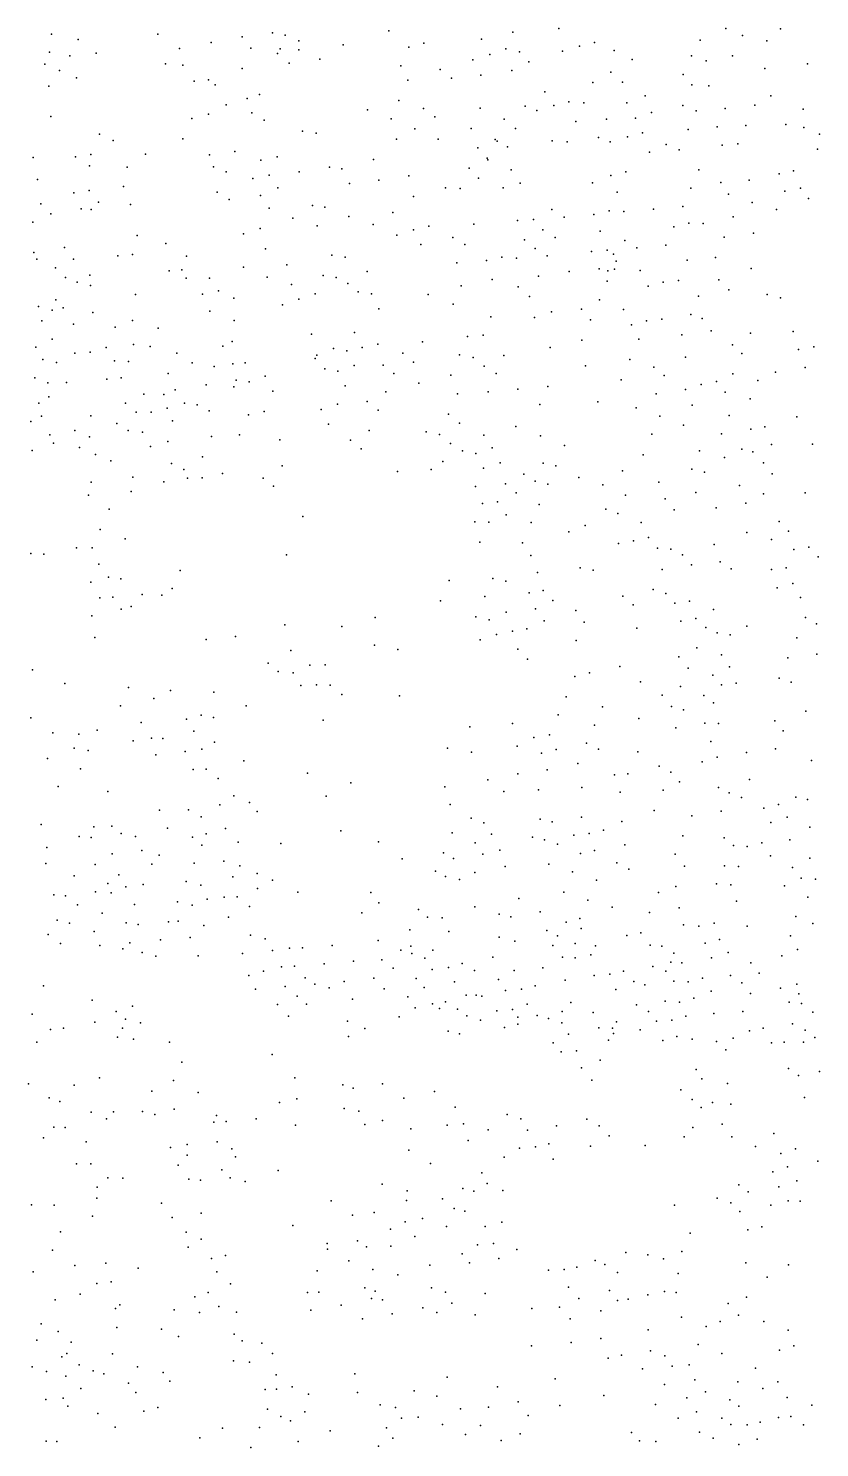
# Model space of a CAD drawing. Header units: inches. Extents: x 1412000 to 4237944, y 4931095 to 14792305.
# Drawn here: x 2823715.2 to 2823797.2, y 9862433.3 to 9862580.4 of the extents above; entities that cross this region are included whole.
import ezdxf

# ---------------------------------------------------------------- set-up
doc = ezdxf.new("R2010")
doc.units = ezdxf.units.IN
doc.header["$MEASUREMENT"] = 0

# ---------------------------------------------------------------- blocks, each defined once
blk = doc.blocks.new('SHORTSTLIDAR')
for p in [(1412201.4, 4931536.63), (1412219.02, 4931536.87), (1412236.3, 4931536.88), (1412241.99, 4931536.83), (1412166.43, 4931536.28), (1412169.19, 4931535.73), (1412177.46, 4931536.29), (1412182.99, 4931535.43), (1412186.19, 4931536.01), (1412189.34, 4931536.41), (1412190.66, 4931536.16), (1412192.06, 4931535.58), (1412196.67, 4931535.16), (1412205.01, 4931535.33), (1412211.01, 4931535.75), (1412214.23, 4931536.47), (1412222.69, 4931535.42), (1412233.66, 4931535.64), (1412238.04, 4931536.13), (1412240.57, 4931535.58), (1412166.24, 4931534.42), (1412168.33, 4931534.05), (1412171.06, 4931534.31), (1412179.69, 4931534.78), (1412187.09, 4931534.84), (1412189.84, 4931534.26), (1412190.14, 4931534.77), (1412192.08, 4931534.67), (1412194.25, 4931533.68), (1412203.48, 4931534.92), (1412210.09, 4931533.63), (1412211.86, 4931534.17), (1412213.51, 4931534.75), (1412214.94, 4931534.45), (1412219.38, 4931534.52), (1412221.16, 4931535.03), (1412224.75, 4931534.57), (1412226.62, 4931533.64), (1412232.74, 4931534.04), (1412237.02, 4931534.05), (1412165.73, 4931533.17), (1412167.28, 4931532.5), (1412178.26, 4931533.22), (1412180.06, 4931533.08), (1412186.18, 4931532.73), (1412191.05, 4931533.26), (1412202.65, 4931533.01), (1412206.72, 4931532.6), (1412214.12, 4931532.53), (1412215.89, 4931533.4), (1412224.38, 4931532.33), (1412231.9, 4931532.11), (1412234.26, 4931533.51), (1412240.35, 4931532.73), (1412244.79, 4931533.19), (1412166.16, 4931530.9), (1412169.03, 4931531.75), (1412181.22, 4931531.42), (1412182.72, 4931531.56), (1412183.39, 4931531.04), (1412203.36, 4931531.51), (1412207.9, 4931531.71), (1412210.94, 4931532.04), (1412222.52, 4931531.26), (1412225.61, 4931531.3), (1412232.79, 4931531.04), (1412234.54, 4931530.93), (1412186.72, 4931529.6), (1412188, 4931530.04), (1412202.44, 4931529.41), (1412217.54, 4931530.29), (1412220.04, 4931529.26), (1412226.07, 4931529.17), (1412227.97, 4931529.89), (1412240.98, 4931529.89), (1412166.36, 4931527.74), (1412182.69, 4931527.99), (1412184.52, 4931528.94), (1412187.18, 4931528.12), (1412199.17, 4931528.45), (1412204.98, 4931528.57), (1412206.15, 4931527.71), (1412210.85, 4931528.62), (1412215.51, 4931528.83), (1412216.72, 4931528.38), (1412218.5, 4931528.87), (1412221.6, 4931529.15), (1412228.6, 4931528.16), (1412231.87, 4931528.9), (1412233.23, 4931528.32), (1412236.26, 4931528.58), (1412239.31, 4931528.93), (1412244.34, 4931528.51), (1412180.97, 4931527.55), (1412188.46, 4931527.37), (1412192.46, 4931526.24), (1412201.63, 4931527.51), (1412204.07, 4931526.47), (1412209.93, 4931526.5), (1412213.33, 4931527.47), (1412214.51, 4931526.5), (1412220.78, 4931527.23), (1412223.95, 4931527.47), (1412226.95, 4931527.56), (1412232.41, 4931526.4), (1412235.43, 4931526.67), (1412238.38, 4931526.81), (1412242.52, 4931526.91), (1412244.41, 4931526.6), (1412171.42, 4931525.92), (1412172.82, 4931525.26), (1412180.06, 4931525.43), (1412193.86, 4931526.02), (1412202.2, 4931525.38), (1412206.52, 4931525.39), (1412212.41, 4931525.35), (1412212.61, 4931525.18), (1412218.3, 4931525.22), (1412219.86, 4931525.12), (1412223.13, 4931525.56), (1412224.34, 4931525.12), (1412226.13, 4931525.65), (1412227.68, 4931526.04), (1412230.14, 4931524.86), (1412235.94, 4931524.76), (1412237.56, 4931524.91), (1412246.01, 4931525.9), (1412164.52, 4931523.51), (1412168.93, 4931523.55), (1412170.5, 4931523.82), (1412176.16, 4931523.85), (1412182.81, 4931523.77), (1412185.44, 4931524.13), (1412189.83, 4931523.56), (1412199.79, 4931523.29), (1412210.62, 4931524.51), (1412211.59, 4931523.44), (1412213.68, 4931524.6), (1412228.41, 4931524.04), (1412231.49, 4931524.28), (1412245.8, 4931524.36), (1412170.36, 4931522.63), (1412174.28, 4931522.49), (1412183.24, 4931522.52), (1412184.52, 4931522.01), (1412188.12, 4931523.21), (1412192.11, 4931522.01), (1412195.23, 4931522.51), (1412196.51, 4931522.33), (1412209.7, 4931522.39), (1412211.66, 4931523.24), (1412214.07, 4931522.23), (1412225.95, 4931522.01), (1412233.5, 4931522.22), (1412241.85, 4931521.81), (1412243.31, 4931522.12), (1412164.98, 4931521.21), (1412173.88, 4931520.5), (1412187.29, 4931521.31), (1412188.99, 4931521.67), (1412189.9, 4931520.35), (1412197.3, 4931520.79), (1412200.36, 4931521.16), (1412203.48, 4931521.58), (1412207.28, 4931520.37), (1412210.68, 4931521.34), (1412213.25, 4931520.34), (1412215, 4931520.85), (1412222.51, 4931520.88), (1412224.38, 4931521.62), (1412235.81, 4931520.89), (1412238.72, 4931521.14), (1412168.75, 4931519.82), (1412170.35, 4931520.06), (1412171.29, 4931518.87), (1412183.61, 4931519.92), (1412184.85, 4931519.16), (1412188.08, 4931519.57), (1412203.96, 4931519.47), (1412208.78, 4931520.29), (1412225.04, 4931519.89), (1412232.68, 4931520.32), (1412236.59, 4931519.71), (1412242.41, 4931520), (1412244.05, 4931520.33), (1412244.89, 4931519.24), (1412165.34, 4931518.68), (1412166.36, 4931517.66), (1412169.52, 4931518.16), (1412170.55, 4931518.12), (1412174.61, 4931518.64), (1412188.98, 4931518.24), (1412193.48, 4931518.51), (1412194.77, 4931518.34), (1412201.82, 4931517.79), (1412218.27, 4931518.1), (1412222.64, 4931517.6), (1412224.22, 4931517.98), (1412225.76, 4931517.89), (1412228.82, 4931518.14), (1412231.85, 4931518.41), (1412239.05, 4931518.85), (1412241.57, 4931518.11), (1412164.51, 4931516.78), (1412188.06, 4931516.14), (1412191.45, 4931517.22), (1412193.96, 4931516.43), (1412197.23, 4931517.37), (1412199.78, 4931516.55), (1412203.95, 4931516.01), (1412205.55, 4931516.37), (1412210.19, 4931516.58), (1412214.74, 4931516.97), (1412216.37, 4931517.08), (1412217.36, 4931515.99), (1412219.56, 4931517.32), (1412230.93, 4931516.3), (1412232.48, 4931516.69), (1412233.97, 4931516.66), (1412237.07, 4931517.34), (1412175.33, 4931515.4), (1412178.29, 4931514.6), (1412186.32, 4931515.57), (1412202.22, 4931515.45), (1412204.72, 4931514.47), (1412208.03, 4931515.22), (1412209.27, 4931514.48), (1412215.45, 4931514.98), (1412218.64, 4931515.2), (1412223.3, 4931515.87), (1412225.85, 4931514.9), (1412236.15, 4931515.23), (1412239.19, 4931515.67), (1412164.6, 4931513.65), (1412167.77, 4931514.17), (1412173.3, 4931513.32), (1412174.84, 4931513.43), (1412180.44, 4931513.26), (1412188.62, 4931514.02), (1412195.49, 4931513.38), (1412196.86, 4931513.17), (1412213.09, 4931513.17), (1412214.63, 4931513.08), (1412216.54, 4931514.08), (1412217.81, 4931513.31), (1412222.4, 4931513.74), (1412224.01, 4931513.89), (1412224.66, 4931513.48), (1412227.08, 4931514.13), (1412230.11, 4931514.4), (1412235.23, 4931513.13), (1412164.93, 4931512.95), (1412166.85, 4931512.06), (1412168.72, 4931512.97), (1412178.63, 4931511.74), (1412179.95, 4931511.84), (1412186.34, 4931512.13), (1412190.81, 4931512.39), (1412199.16, 4931511.69), (1412208.45, 4931512.59), (1412211.51, 4931512.83), (1412220.07, 4931511.68), (1412223.19, 4931511.97), (1412224.09, 4931511.75), (1412224.79, 4931511.92), (1412224.94, 4931512.77), (1412227.43, 4931511.77), (1412232.32, 4931512.86), (1412238.93, 4931511.98), (1412167.89, 4931511.07), (1412169.09, 4931510.56), (1412170.42, 4931511.31), (1412170.47, 4931510.23), (1412180.4, 4931511), (1412182.81, 4931511), (1412188.8, 4931511.11), (1412191.3, 4931510.33), (1412194.58, 4931511.28), (1412195.94, 4931511.06), (1412197.13, 4931510.44), (1412208.88, 4931510.2), (1412212.09, 4931510.85), (1412214.81, 4931510.08), (1412216.9, 4931511.2), (1412224.03, 4931510.67), (1412228.27, 4931510.18), (1412229.83, 4931510.57), (1412231.41, 4931510.75), (1412235.58, 4931510.82), (1412166.89, 4931508.76), (1412175.15, 4931509.3), (1412182.08, 4931509.32), (1412183.75, 4931509.68), (1412185.33, 4931508.91), (1412192.07, 4931508.8), (1412193.76, 4931509.38), (1412198.23, 4931509.58), (1412199.58, 4931509.36), (1412205.48, 4931509.3), (1412215.98, 4931509.08), (1412223.21, 4931508.76), (1412233.49, 4931509.11), (1412236.62, 4931509.77), (1412240.61, 4931509.31), (1412241.98, 4931508.94), (1412165.08, 4931508.06), (1412166.52, 4931507.67), (1412167.64, 4931507.92), (1412170.73, 4931507.43), (1412182.83, 4931507.58), (1412190.38, 4931508.23), (1412200.37, 4931507.81), (1412208.05, 4931508.3), (1412218.24, 4931507.49), (1412221.36, 4931507.77), (1412225.71, 4931507.75), (1412232.67, 4931507.21), (1412165.44, 4931506.57), (1412168.73, 4931506.24), (1412173.02, 4931505.91), (1412174.82, 4931506.61), (1412177.48, 4931505.81), (1412185.36, 4931506.61), (1412211.97, 4931506.98), (1412216.5, 4931506.93), (1412222.3, 4931506.66), (1412226.53, 4931506.17), (1412228.1, 4931506.56), (1412229.67, 4931506.75), (1412233.85, 4931506.81), (1412166.49, 4931504.67), (1412185.14, 4931504.43), (1412193.37, 4931505.18), (1412197.84, 4931505.35), (1412204.87, 4931504.38), (1412209.55, 4931504.95), (1412211.15, 4931505.08), (1412221.39, 4931504.55), (1412227.29, 4931504.66), (1412231.75, 4931505.11), (1412234.79, 4931505.55), (1412238.88, 4931505.3), (1412243.29, 4931505.45), (1412164.81, 4931503.83), (1412168.87, 4931503.23), (1412170.44, 4931503.33), (1412172.1, 4931503.82), (1412174.92, 4931504.13), (1412176.66, 4931503.92), (1412179.43, 4931503.22), (1412184.19, 4931503.94), (1412193.92, 4931503.01), (1412195.67, 4931503.71), (1412197.03, 4931503.46), (1412198.63, 4931503.82), (1412200.25, 4931504.14), (1412202.83, 4931503.21), (1412208.72, 4931503.06), (1412210.13, 4931502.77), (1412213.32, 4931502.99), (1412218.12, 4931503.82), (1412232.12, 4931502.81), (1412236.99, 4931504.08), (1412237.96, 4931503.19), (1412243.84, 4931503.59), (1412245.43, 4931503.86), (1412165.55, 4931502.57), (1412166.97, 4931502.24), (1412172.98, 4931502.41), (1412174.4, 4931502.34), (1412181.02, 4931502.23), (1412183.28, 4931501.84), (1412185.22, 4931502.12), (1412186.5, 4931502.23), (1412193.75, 4931502.66), (1412194.75, 4931501.6), (1412196.11, 4931501.37), (1412197.8, 4931501.93), (1412200.79, 4931501.99), (1412203.95, 4931502.28), (1412211.26, 4931501.87), (1412221.76, 4931501.91), (1412226.37, 4931502.55), (1412228.84, 4931501.76), (1412241.45, 4931501.25), (1412244.52, 4931501.75), (1412164.72, 4931500.68), (1412166.05, 4931500.14), (1412167.99, 4931500.17), (1412172.17, 4931500.52), (1412173.67, 4931500.66), (1412178.51, 4931501.12), (1412182.45, 4931499.95), (1412185.33, 4931499.74), (1412185.57, 4931500.43), (1412186.92, 4931500.24), (1412188.57, 4931500.83), (1412196.88, 4931499.83), (1412201.92, 4931501.1), (1412204.49, 4931500.1), (1412207.82, 4931500.95), (1412212.5, 4931501.1), (1412217.87, 4931499.78), (1412225.46, 4931500.45), (1412229.91, 4931500.9), (1412233.74, 4931499.96), (1412235.34, 4931500.29), (1412237.05, 4931501.08), (1412239.63, 4931500.38), (1412166.17, 4931498.68), (1412176.02, 4931498.98), (1412178.06, 4931498.93), (1412179.24, 4931499.41), (1412189.38, 4931499.28), (1412201.09, 4931499.2), (1412208.49, 4931498.99), (1412211.67, 4931499.2), (1412214.76, 4931499.48), (1412229.1, 4931499), (1412232.13, 4931499.44), (1412236.23, 4931499.19), (1412238.82, 4931498.48), (1412165.12, 4931498.03), (1412174.09, 4931498.03), (1412175.2, 4931497.09), (1412176.78, 4931497.12), (1412178.42, 4931497.51), (1412180.21, 4931498.05), (1412181.54, 4931497.85), (1412182.78, 4931497.24), (1412186.84, 4931496.84), (1412188.48, 4931497.18), (1412194.38, 4931497.37), (1412196.06, 4931497.94), (1412199.15, 4931498.21), (1412200.27, 4931497.32), (1412207.57, 4931496.89), (1412217.05, 4931497.89), (1412223.05, 4931498.19), (1412227.02, 4931497.54), (1412232.83, 4931497.84), (1412164.29, 4931496.14), (1412165.4, 4931496.68), (1412170.5, 4931496.74), (1412173.19, 4931495.94), (1412178.98, 4931496.22), (1412195.13, 4931495.85), (1412208.7, 4931495.98), (1412214.56, 4931495.63), (1412229.48, 4931496.7), (1412231.92, 4931495.75), (1412236.67, 4931496.75), (1412238.89, 4931495.35), (1412240.37, 4931495.59), (1412243.67, 4931496.61), (1412166.28, 4931494.75), (1412166.66, 4931493.88), (1412168.86, 4931495.21), (1412170.37, 4931494.56), (1412174.38, 4931495.21), (1412175.88, 4931495.03), (1412178.5, 4931494.05), (1412183.02, 4931494.57), (1412185.93, 4931494.74), (1412190.11, 4931494.25), (1412197.41, 4931494.22), (1412199.36, 4931495.22), (1412205.26, 4931495.05), (1412206.65, 4931494.78), (1412207.79, 4931493.87), (1412211.22, 4931494.72), (1412217.11, 4931494.66), (1412228.66, 4931494.81), (1412235.85, 4931494.86), (1412164.42, 4931493.14), (1412169.32, 4931493.45), (1412171.01, 4931492.71), (1412176.7, 4931493.53), (1412182.1, 4931492.47), (1412198.54, 4931493.32), (1412209.01, 4931493.11), (1412210.4, 4931492.83), (1412212.1, 4931493.4), (1412219.61, 4931493.64), (1412227.76, 4931492.7), (1412233.6, 4931493.09), (1412236.17, 4931492.39), (1412237.98, 4931493.26), (1412239.1, 4931492.99), (1412241.04, 4931493.77), (1412245.29, 4931493.78), (1412172.57, 4931492.05), (1412178.88, 4931491.77), (1412180.14, 4931491.15), (1412190.34, 4931491.54), (1412202.29, 4931490.95), (1412205.79, 4931491.16), (1412206.97, 4931491.98), (1412211.19, 4931491.31), (1412212.93, 4931491.84), (1412217.37, 4931491.83), (1412218.69, 4931491.55), (1412225.62, 4931491.02), (1412232.78, 4931491.2), (1412240.22, 4931491.86), (1412170.54, 4931489.85), (1412174.87, 4931490.38), (1412178.07, 4931489.89), (1412180.53, 4931490.26), (1412182.04, 4931490.31), (1412184.17, 4931490.75), (1412188.37, 4931490.27), (1412213.47, 4931489.69), (1412215.38, 4931490.67), (1412216.55, 4931489.94), (1412217.88, 4931489.65), (1412221.09, 4931490.35), (1412223.56, 4931489.56), (1412229.37, 4931489.86), (1412234.11, 4931490.87), (1412237.73, 4931489.5), (1412241.13, 4931490.73), (1412170.26, 4931488.49), (1412174.69, 4931488.89), (1412189.43, 4931489.44), (1412210.37, 4931489.41), (1412214.57, 4931488.76), (1412225.93, 4931488.5), (1412230.03, 4931488.11), (1412233.19, 4931488.78), (1412240.22, 4931488.63), (1412244.53, 4931488.76), (1412172.41, 4931487.05), (1412211.1, 4931487.63), (1412212.66, 4931487.81), (1412216.96, 4931487.55), (1412223.89, 4931487.04), (1412225.12, 4931486.61), (1412230.96, 4931487), (1412235.32, 4931487.18), (1412238.39, 4931487.68), (1412192.49, 4931486.3), (1412210.3, 4931485.75), (1412211.74, 4931485.71), (1412213.56, 4931486.46), (1412216.15, 4931485.67), (1412221.75, 4931485.36), (1412227.55, 4931485.66), (1412241.85, 4931485.79), (1412171.47, 4931484.95), (1412174.07, 4931483.97), (1412210.82, 4931483.62), (1412220.05, 4931484.69), (1412226.74, 4931483.77), (1412228.29, 4931484.12), (1412238.49, 4931484.64), (1412241.03, 4931483.9), (1412242.8, 4931484.77), (1412164.28, 4931482.45), (1412165.64, 4931482.39), (1412169.03, 4931483.04), (1412170.65, 4931483.06), (1412190.78, 4931482.31), (1412215.24, 4931483.56), (1412216.1, 4931482.24), (1412225.19, 4931483.48), (1412229.23, 4931483.01), (1412230.63, 4931482.89), (1412231.82, 4931482.31), (1412235.1, 4931483.4), (1412243.36, 4931482.88), (1412244.9, 4931483.1), (1412245.88, 4931482.1), (1412171.33, 4931481.36), (1412179.77, 4931480.7), (1412221.23, 4931480.96), (1412222.57, 4931480.72), (1412229.72, 4931480.8), (1412232.77, 4931481.3), (1412235.74, 4931481.59), (1412236.86, 4931480.86), (1412241.05, 4931480.79), (1412242.55, 4931480.97), (1412170.51, 4931479.48), (1412172.34, 4931480), (1412173.63, 4931479.82), (1412207.66, 4931479.67), (1412212.16, 4931479.88), (1412213.51, 4931479.58), (1412216.81, 4931480.48), (1412243.25, 4931479.34), (1412171.43, 4931477.88), (1412172.8, 4931477.94), (1412175.83, 4931478.22), (1412177.87, 4931478.14), (1412178.94, 4931478.82), (1412211.33, 4931478), (1412215.92, 4931478.39), (1412217.4, 4931478.61), (1412225.65, 4931478.03), (1412228.8, 4931478.71), (1412230.09, 4931478.32), (1412241.64, 4931478.89), (1412244.06, 4931477.9), (1412173.66, 4931476.68), (1412174.7, 4931476.97), (1412206.74, 4931477.56), (1412213.54, 4931476.38), (1412216.59, 4931476.73), (1412218.39, 4931477.6), (1412220.76, 4931476.54), (1412226.7, 4931477.14), (1412231.03, 4931477.31), (1412232.56, 4931477.53), (1412235.04, 4931476.66), (1412170.6, 4931476.01), (1412190.61, 4931475.07), (1412196.51, 4931474.91), (1412199.97, 4931475.83), (1412210.42, 4931475.9), (1412211.79, 4931475.6), (1412217.48, 4931475.49), (1412221.62, 4931475.33), (1412231.66, 4931475.43), (1412233.19, 4931475.72), (1412234.23, 4931474.78), (1412238.5, 4931474.92), (1412244.57, 4931475.83), (1412245.72, 4931475.18), (1412170.94, 4931473.74), (1412182.45, 4931473.53), (1412185.5, 4931473.85), (1412210.87, 4931473.5), (1412212.54, 4931474.07), (1412214.19, 4931474.4), (1412215.68, 4931474.64), (1412220.8, 4931473.45), (1412227.08, 4931474.72), (1412235.4, 4931474.22), (1412236.77, 4931474.03), (1412243.66, 4931473.73), (1412191.25, 4931472.42), (1412199.92, 4931472.96), (1412202.33, 4931472.52), (1412214.76, 4931472.54), (1412233.32, 4931472.68), (1412235.86, 4931471.94), (1412245.74, 4931472.03), (1412164.46, 4931470.4), (1412188.88, 4931471.09), (1412193.19, 4931470.88), (1412194.8, 4931470.93), (1412215.76, 4931471.51), (1412225.34, 4931470.75), (1412231.45, 4931471.75), (1412232.41, 4931470.58), (1412236.68, 4931470.73), (1412242.74, 4931471.64), (1412167.81, 4931468.97), (1412189.92, 4931470.22), (1412191.48, 4931470.09), (1412220.67, 4931469.72), (1412222.18, 4931470.09), (1412227.48, 4931469.15), (1412234.96, 4931469.85), (1412237.38, 4931469.03), (1412241.84, 4931469.55), (1412243.09, 4931469.11), (1412174.43, 4931468.56), (1412177.04, 4931467.43), (1412178.78, 4931468.25), (1412183.25, 4931468.1), (1412192.27, 4931468.79), (1412193.89, 4931468.84), (1412195.3, 4931468.82), (1412196.52, 4931467.86), (1412202.48, 4931467.71), (1412219.76, 4931467.62), (1412229.72, 4931467.77), (1412231.6, 4931468.69), (1412234.05, 4931467.75), (1412235.87, 4931468.85), (1412173.6, 4931466.67), (1412186.61, 4931466.66), (1412223.52, 4931466.57), (1412230.69, 4931466.61), (1412231.94, 4931466.27), (1412235.04, 4931466.97), (1412244.61, 4931466.13), (1412164.28, 4931465.42), (1412175.74, 4931464.94), (1412180.43, 4931465.28), (1412181.94, 4931465.7), (1412183.21, 4931465.47), (1412194.57, 4931465.18), (1412209.79, 4931464.5), (1412214.2, 4931464.84), (1412218.94, 4931465.74), (1412222.7, 4931464.68), (1412227.31, 4931465.37), (1412234.13, 4931464.87), (1412235.57, 4931464.85), (1412241.38, 4931465.12), (1412166.59, 4931463.88), (1412169.26, 4931463.72), (1412171.17, 4931464.14), (1412174.91, 4931463.06), (1412176.8, 4931463.32), (1412177.96, 4931463.28), (1412181.2, 4931464.03), (1412216.42, 4931463.4), (1412218.04, 4931463.65), (1412231.12, 4931464.39), (1412242.27, 4931464.09), (1412168.79, 4931462.28), (1412170.24, 4931462.03), (1412177.23, 4931461.61), (1412180.28, 4931461.93), (1412182.03, 4931462.18), (1412183.31, 4931462.9), (1412207.48, 4931462.3), (1412209.97, 4931461.88), (1412214.68, 4931462.49), (1412217.21, 4931461.76), (1412218.72, 4931462.14), (1412221.88, 4931462.8), (1412223.12, 4931462.18), (1412227.18, 4931461.92), (1412234.76, 4931462.96), (1412238.47, 4931461.82), (1412241.45, 4931462.2), (1412166.02, 4931461.22), (1412169.45, 4931460.15), (1412181.11, 4931460.09), (1412182.47, 4931460.11), (1412186.38, 4931460.97), (1412217.81, 4931460.05), (1412220.97, 4931460.71), (1412229.39, 4931460.42), (1412233.86, 4931460.87), (1412235.43, 4931461.34), (1412245.18, 4931460.99), (1412183.69, 4931459.15), (1412192.97, 4931459.68), (1412197.46, 4931458.69), (1412211.66, 4931459), (1412214.77, 4931459.63), (1412224.78, 4931459.51), (1412226.16, 4931459.62), (1412230.61, 4931459.8), (1412231.5, 4931458.81), (1412238.75, 4931459.05), (1412167.11, 4931458.32), (1412172.29, 4931457.79), (1412185.33, 4931457.35), (1412194.89, 4931457.32), (1412207.21, 4931458.26), (1412213.3, 4931457.81), (1412216.9, 4931457.96), (1412221.38, 4931458.21), (1412225.35, 4931457.74), (1412229.81, 4931457.92), (1412235.54, 4931458.2), (1412236.65, 4931457.64), (1412237.93, 4931457.17), (1412243.56, 4931457.21), (1412177.62, 4931455.86), (1412180.63, 4931455.91), (1412183.88, 4931456.42), (1412186.96, 4931456.66), (1412187.74, 4931455.72), (1412207.74, 4931456.45), (1412228.89, 4931455.82), (1412235.83, 4931455.75), (1412240.26, 4931456.08), (1412241.78, 4931456.46), (1412244.77, 4931456.95), (1412165.38, 4931454.37), (1412172.69, 4931454.21), (1412181.96, 4931455.17), (1412209.93, 4931455.03), (1412211.24, 4931454.55), (1412217.09, 4931454.94), (1412218.33, 4931454.65), (1412221.37, 4931455.14), (1412225.54, 4931454.68), (1412232.79, 4931455.28), (1412240.97, 4931454.58), (1412242.66, 4931455.13), (1412169.3, 4931453.14), (1412170.53, 4931453.02), (1412170.83, 4931454.14), (1412173.65, 4931453.44), (1412175.14, 4931453.13), (1412178.46, 4931454.01), (1412181.04, 4931453.07), (1412182.47, 4931453.4), (1412184.47, 4931453.96), (1412196.41, 4931453.7), (1412207.96, 4931453.51), (1412212.04, 4931453.37), (1412216.29, 4931453.05), (1412217.51, 4931452.77), (1412220.56, 4931453.26), (1412222.14, 4931453.44), (1412223.62, 4931453.77), (1412231.87, 4931453.19), (1412236.13, 4931452.98), (1412242.95, 4931452.77), (1412245.02, 4931454.09), (1412165.94, 4931452), (1412172.72, 4931451.35), (1412175.78, 4931451.68), (1412182.03, 4931452.22), (1412185.79, 4931452.55), (1412190.19, 4931452.39), (1412200.31, 4931452.59), (1412207.05, 4931451.43), (1412210.33, 4931452.46), (1412211.13, 4931451.29), (1412212.88, 4931451.71), (1412218.86, 4931452.34), (1412221.26, 4931451.36), (1412222.71, 4931451.67), (1412225.85, 4931452.26), (1412231.05, 4931451.31), (1412237.09, 4931452.18), (1412238.54, 4931452.1), (1412240.05, 4931452.49), (1412165.86, 4931450.34), (1412170.96, 4931450.24), (1412176.83, 4931450.25), (1412177.59, 4931451.2), (1412181.22, 4931450.35), (1412184.29, 4931450.59), (1412185.94, 4931450.08), (1412202.76, 4931450.8), (1412208.1, 4931450.84), (1412213.44, 4931450.02), (1412217.96, 4931450.27), (1412225.02, 4931450.39), (1412226.26, 4931449.75), (1412232.02, 4931450.05), (1412236.18, 4931450.08), (1412237.64, 4931450.01), (1412240.94, 4931451.14), (1412243.22, 4931449.9), (1412245.03, 4931450.89), (1412168.78, 4931449.05), (1412173.42, 4931449.16), (1412180.4, 4931448.48), (1412185.23, 4931448.94), (1412187.75, 4931449.29), (1412189.35, 4931448.59), (1412206.24, 4931449.54), (1412207.27, 4931448.97), (1412208.7, 4931448.69), (1412210.31, 4931449.39), (1412220.43, 4931449.47), (1412222.92, 4931448.62), (1412244.13, 4931448.81), (1412245.6, 4931448.72), (1412166.68, 4931447.08), (1412167.89, 4931446.98), (1412171.01, 4931447.39), (1412172.29, 4931448.26), (1412172.61, 4931447.28), (1412174.15, 4931447.92), (1412175.92, 4931448.15), (1412181.92, 4931448.09), (1412184.33, 4931446.84), (1412185.67, 4931446.86), (1412187.77, 4931447.75), (1412191.96, 4931447.36), (1412199.51, 4931447.31), (1412219.53, 4931447.37), (1412229.32, 4931447.33), (1412231.13, 4931447.96), (1412235.35, 4931448.21), (1412236.83, 4931448.13), (1412242.4, 4931448.02), (1412244.8, 4931446.84), (1412169.14, 4931446.05), (1412175.02, 4931446.07), (1412179.49, 4931446.37), (1412181, 4931446), (1412182.58, 4931446.63), (1412186.97, 4931445.88), (1412200.35, 4931446.25), (1412204.48, 4931445.55), (1412210.32, 4931445.85), (1412214.87, 4931446.72), (1412222.01, 4931446.53), (1412224.55, 4931445.79), (1412231.46, 4931445.74), (1412237.41, 4931446.43), (1412167.01, 4931444.47), (1412168.3, 4931444.15), (1412171.69, 4931445.18), (1412174.19, 4931444.18), (1412175.42, 4931444), (1412178.57, 4931444.29), (1412179.55, 4931444.36), (1412182.23, 4931443.9), (1412184.76, 4931444.77), (1412198.6, 4931445.23), (1412205.41, 4931444.77), (1412206.93, 4931444.7), (1412212.81, 4931445.09), (1412214.02, 4931444.82), (1412217.08, 4931445.31), (1412219.78, 4931444.26), (1412221.19, 4931444.64), (1412228.41, 4931445.25), (1412231.93, 4931443.96), (1412235.09, 4931444.15), (1412238.52, 4931443.85), (1412243.56, 4931444.84), (1412245.32, 4931444.1), (1412166.08, 4931442.97), (1412170.84, 4931443.27), (1412177.73, 4931442.41), (1412180.82, 4931442.65), (1412187.05, 4931442.9), (1412188.57, 4931442.54), (1412203.58, 4931443.45), (1412207.61, 4931443.3), (1412212.82, 4931442.68), (1412217.77, 4931443.39), (1412218.88, 4931442.83), (1412221.33, 4931443.6), (1412226.04, 4931442.87), (1412227.49, 4931443.16), (1412233.51, 4931443.82), (1412235.65, 4931442.45), (1412243.02, 4931442.85), (1412167.37, 4931442.05), (1412171.45, 4931441.83), (1412173.82, 4931441.5), (1412174.56, 4931442.11), (1412175.83, 4931441.12), (1412186.22, 4931441.02), (1412189.32, 4931441.3), (1412191.1, 4931441.55), (1412192.44, 4931441.59), (1412195.52, 4931441.82), (1412200.28, 4931442.35), (1412202.65, 4931441.36), (1412203.68, 4931441.76), (1412203.77, 4931441.01), (1412205.95, 4931441.35), (1412214.45, 4931442.28), (1412218.37, 4931441.84), (1412220.7, 4931442.04), (1412222.79, 4931441.79), (1412228.47, 4931441.88), (1412229.69, 4931441.75), (1412230.93, 4931441.05), (1412234.18, 4931442.06), (1412236.54, 4931441.1), (1412243.74, 4931441.41), (1412177.24, 4931440.72), (1412181.65, 4931440.75), (1412190.26, 4931439.64), (1412191.6, 4931439.69), (1412194.68, 4931439.94), (1412197.72, 4931440.2), (1412200.68, 4931440.34), (1412201.85, 4931439.49), (1412205.12, 4931440.51), (1412207.57, 4931439.57), (1412209, 4931439.97), (1412212.17, 4931440.63), (1412217.36, 4931439.52), (1412219.4, 4931440.64), (1412220.69, 4931440.55), (1412222.32, 4931440.87), (1412228.76, 4931439.65), (1412230.61, 4931440.11), (1412231.76, 4931440.04), (1412234.82, 4931440.56), (1412238.9, 4931440.04), (1412242.11, 4931440.75), (1412186.89, 4931438.73), (1412188.39, 4931439.19), (1412192.71, 4931438.47), (1412196.77, 4931438.09), (1412199.84, 4931438.46), (1412204.23, 4931438.43), (1412205.89, 4931439.36), (1412208.2, 4931438.08), (1412210.26, 4931439.24), (1412212.75, 4931438.32), (1412214.39, 4931439.24), (1412219.68, 4931438.25), (1412222.68, 4931438.73), (1412224.29, 4931438.88), (1412225.7, 4931439.16), (1412226.79, 4931438.1), (1412230.09, 4931439.16), (1412230.92, 4931438.15), (1412232.42, 4931438.06), (1412233.89, 4931438.46), (1412236.78, 4931438.74), (1412239.77, 4931438.96), (1412165.59, 4931437.64), (1412187.57, 4931437.32), (1412190.66, 4931437.59), (1412191.9, 4931436.6), (1412193.73, 4931437.82), (1412195.2, 4931437.45), (1412200.92, 4931437.36), (1412203.37, 4931436.52), (1412205.06, 4931437.47), (1412209.41, 4931436.69), (1412210.44, 4931436.67), (1412211.02, 4931436.6), (1412213.49, 4931437.16), (1412215.13, 4931437.32), (1412216.55, 4931437.66), (1412224.9, 4931437.29), (1412227.93, 4931437.77), (1412234.8, 4931437.11), (1412237.98, 4931437.95), (1412238.86, 4931436.87), (1412241.99, 4931437.41), (1412243.68, 4931437.82), (1412243.88, 4931436.82), (1412170.66, 4931436.16), (1412174.82, 4931435.55), (1412189.87, 4931435.73), (1412192.85, 4931435.76), (1412197.62, 4931436.26), (1412204.11, 4931435.36), (1412205.9, 4931435.78), (1412206.64, 4931435.29), (1412207.25, 4931435.98), (1412208.5, 4931435.23), (1412212.57, 4931435.05), (1412214.21, 4931435.21), (1412215.73, 4931435.77), (1412220.24, 4931435.93), (1412227.04, 4931435.68), (1412230.02, 4931436.07), (1412231.52, 4931435.97), (1412232.99, 4931436.38), (1412242.88, 4931435.95), (1412244.14, 4931435.81), (1412164.42, 4931434.71), (1412170.93, 4931433.9), (1412173.15, 4931435.01), (1412174.1, 4931434.21), (1412175.67, 4931433.82), (1412191.01, 4931434.51), (1412197.12, 4931434), (1412202.47, 4931434.44), (1412209.49, 4931434.55), (1412210.89, 4931434.11), (1412214.77, 4931434.4), (1412214.77, 4931433.67), (1412216.77, 4931434.57), (1412217.93, 4931434.26), (1412219.31, 4931433.82), (1412219.36, 4931434.98), (1412222.58, 4931434.9), (1412224.99, 4931433.92), (1412228.29, 4931434.98), (1412229.12, 4931433.98), (1412230.7, 4931434.08), (1412232.17, 4931434.51), (1412235.06, 4931434.79), (1412238.06, 4931435), (1412243.22, 4931433.73), (1412245.33, 4931434.93), (1412166.34, 4931433.12), (1412167.69, 4931433.27), (1412173.27, 4931432.32), (1412173.78, 4931433.25), (1412174.92, 4931432.13), (1412197.22, 4931432.42), (1412198.91, 4931433.22), (1412207.54, 4931432.96), (1412208.7, 4931432.69), (1412213.39, 4931433.33), (1412220.02, 4931432.66), (1412223.14, 4931433.3), (1412224.56, 4931433.26), (1412224.67, 4931432.7), (1412227.45, 4931433.08), (1412231.23, 4931432.41), (1412232.84, 4931432.12), (1412237.07, 4931432.23), (1412238.75, 4931433), (1412240.18, 4931433.25), (1412244.52, 4931433.05), (1412245.54, 4931432.3), (1412164.91, 4931431.82), (1412178.68, 4931431.8), (1412218.41, 4931431.75), (1412219.25, 4931430.8), (1412220.85, 4931430.93), (1412224.16, 4931432.03), (1412229.77, 4931431.99), (1412235.34, 4931431.88), (1412236.31, 4931431.01), (1412241.03, 4931431.75), (1412242.37, 4931431.82), (1412244.37, 4931431.82), (1412179.93, 4931429.73), (1412189.3, 4931430.55), (1412221.36, 4931429.16), (1412223.29, 4931429.96), (1412171.42, 4931428.12), (1412179.09, 4931427.83), (1412191.64, 4931428.13), (1412222.41, 4931427.89), (1412233.24, 4931428.97), (1412233.84, 4931428.02), (1412242.81, 4931429.08), (1412243.84, 4931428.36), (1412246.03, 4931428.77), (1412164.04, 4931427.49), (1412168.77, 4931427.37), (1412176.83, 4931426.75), (1412181.63, 4931426.6), (1412196.62, 4931427.38), (1412197.69, 4931427.04), (1412200.74, 4931427.49), (1412206.12, 4931426.69), (1412231.64, 4931426.87), (1412236.5, 4931427.54), (1412166.2, 4931426.03), (1412167.29, 4931425.68), (1412179.13, 4931424.88), (1412190.06, 4931425.55), (1412191.85, 4931425.95), (1412196.77, 4931424.95), (1412202.95, 4931426), (1412208.26, 4931425.08), (1412232.81, 4931425.87), (1412233.77, 4931425.04), (1412234.94, 4931425.58), (1412236.82, 4931425.38), (1412244.48, 4931426.07), (1412170.56, 4931424.55), (1412172.13, 4931423.86), (1412172.86, 4931424.6), (1412175.88, 4931424.63), (1412177.16, 4931424.33), (1412183.25, 4931423.53), (1412183.55, 4931424.2), (1412184.54, 4931423.59), (1412187.65, 4931423.86), (1412198.27, 4931424.65), (1412198.9, 4931423.3), (1412200.72, 4931423.71), (1412209.12, 4931423.35), (1412213.66, 4931424.32), (1412215.06, 4931423.87), (1412221.92, 4931423.85), (1412235.94, 4931423.32), (1412165.61, 4931421.89), (1412166.67, 4931422.99), (1412167.86, 4931422.97), (1412191.73, 4931423.22), (1412203.67, 4931422.84), (1412207.45, 4931423.21), (1412211.69, 4931422.72), (1412215.76, 4931422.7), (1412218.78, 4931423.15), (1412223.2, 4931423.13), (1412224.21, 4931422.12), (1412231.99, 4931421.99), (1412232.89, 4931422.98), (1412236.92, 4931422.02), (1412241.29, 4931422.36), (1412170.04, 4931421.5), (1412178.76, 4931420.89), (1412180.49, 4931421.2), (1412183.61, 4931421.5), (1412185.12, 4931420.75), (1412203.47, 4931420.63), (1412209.6, 4931421.64), (1412214.93, 4931420.83), (1412216.59, 4931420.96), (1412217.97, 4931421.28), (1412222.3, 4931421.03), (1412227.95, 4931421.1), (1412239.38, 4931421), (1412243.54, 4931420.76), (1412169.02, 4931419.22), (1412170.52, 4931419.22), (1412179.55, 4931419.08), (1412180.49, 4931420.12), (1412185.5, 4931419.94), (1412205.72, 4931419.24), (1412213.34, 4931419.89), (1412218.42, 4931419.7), (1412242.01, 4931420.27), (1412242.71, 4931418.89), (1412245.84, 4931419.49), (1412172.28, 4931417.76), (1412173.83, 4931417.72), (1412180.68, 4931417.63), (1412181.86, 4931417.51), (1412184.07, 4931418.57), (1412184.96, 4931417.77), (1412189.92, 4931418.5), (1412211.02, 4931418.27), (1412241.17, 4931418.37), (1412243.67, 4931417.46), (1412171.17, 4931416.78), (1412186.49, 4931417.37), (1412200.7, 4931417.11), (1412203.28, 4931416.41), (1412209.07, 4931416.66), (1412210.19, 4931416.39), (1412211.57, 4931417.17), (1412213.19, 4931416.45), (1412237.66, 4931417.04), (1412238.64, 4931416.31), (1412241.8, 4931416.81), (1412164.37, 4931414.97), (1412166.72, 4931414.91), (1412171.12, 4931415.65), (1412177.82, 4931415.12), (1412195.42, 4931415.36), (1412203.21, 4931415.42), (1412206.96, 4931415.59), (1412208.17, 4931414.57), (1412230.99, 4931414.92), (1412235.42, 4931415.66), (1412236.84, 4931415.16), (1412240.99, 4931414.94), (1412242.78, 4931415.37), (1412244.03, 4931415.34), (1412170.69, 4931413.78), (1412178.94, 4931413.65), (1412181.96, 4931414.08), (1412197.63, 4931413.88), (1412199.88, 4931414.17), (1412203.08, 4931413.19), (1412204.88, 4931413.55), (1412209.28, 4931414.3), (1412213.11, 4931413.16), (1412237.75, 4931414.25), (1412167.37, 4931412.17), (1412180.39, 4931412.12), (1412191.45, 4931412.82), (1412201.55, 4931412.43), (1412204.1, 4931411.69), (1412207.37, 4931412.71), (1412211.38, 4931412.71), (1412232.6, 4931412.01), (1412238.59, 4931412.37), (1412240.03, 4931412.67), (1412166.53, 4931410.27), (1412180.59, 4931410.58), (1412181.95, 4931411.41), (1412195.01, 4931410.96), (1412195.04, 4931410.36), (1412198.14, 4931411.24), (1412199.07, 4931410.59), (1412201.61, 4931410.67), (1412210.57, 4931410.81), (1412212.24, 4931410.95), (1412214.65, 4931410.32), (1412231.76, 4931410.11), (1412168.86, 4931408.68), (1412172.08, 4931408.91), (1412183.02, 4931409.39), (1412184.48, 4931409.7), (1412197.23, 4931409.16), (1412205.63, 4931408.71), (1412209, 4931409.87), (1412209.76, 4931408.95), (1412212.8, 4931409.41), (1412222.77, 4931409.18), (1412223.78, 4931408.78), (1412225.95, 4931410.01), (1412228.24, 4931409.78), (1412229.84, 4931409.35), (1412238.4, 4931408.93), (1412242.81, 4931408.73), (1412164.55, 4931408.01), (1412175.4, 4931408.39), (1412183.57, 4931408.01), (1412193.97, 4931408.13), (1412199.74, 4931408.25), (1412202.33, 4931407.7), (1412217.92, 4931408.18), (1412219.57, 4931408.26), (1412220.88, 4931408.49), (1412225.08, 4931407.94), (1412231.37, 4931407.84), (1412240.61, 4931407.46), (1412169.42, 4931405.71), (1412171.15, 4931406.81), (1412172.61, 4931406.98), (1412182.67, 4931405.88), (1412185, 4931406.77), (1412192.96, 4931405.89), (1412194.15, 4931405.92), (1412198.91, 4931406.36), (1412199.96, 4931406.01), (1412205.81, 4931406.36), (1412207.27, 4931405.9), (1412211.39, 4931405.76), (1412220, 4931406.44), (1412224.27, 4931406.07), (1412228.22, 4931405.63), (1412229.97, 4931405.96), (1412231.15, 4931405.86), (1412166.83, 4931405.1), (1412173.06, 4931404.22), (1412173.53, 4931404.58), (1412181.28, 4931405.42), (1412183.79, 4931404.43), (1412196.44, 4931404.55), (1412199.59, 4931405.25), (1412200.75, 4931405.1), (1412204.91, 4931404.29), (1412207.93, 4931404.76), (1412216.2, 4931404.22), (1412219.08, 4931404.35), (1412221.09, 4931405.25), (1412225.07, 4931405.06), (1412226.19, 4931405.18), (1412236.56, 4931404.75), (1412238.46, 4931405.39), (1412179.16, 4931404.07), (1412181.77, 4931403.81), (1412185.62, 4931403.83), (1412193.32, 4931404.04), (1412198.67, 4931403.16), (1412201.74, 4931403.67), (1412206.36, 4931403.8), (1412210.35, 4931403.57), (1412220.18, 4931403.16), (1412223.36, 4931403.99), (1412231.73, 4931403.31), (1412235.74, 4931402.88), (1412237.64, 4931403.51), (1412240.26, 4931402.88), (1412165.37, 4931402.62), (1412167.12, 4931401.83), (1412173.21, 4931402.23), (1412177.82, 4931402.09), (1412179.61, 4931401.3), (1412185.37, 4931401.57), (1412228.26, 4931402), (1412234.26, 4931402.36), (1412242.78, 4931401.97), (1412164.9, 4931400.94), (1412168.48, 4931400.71), (1412186.2, 4931400.87), (1412188.22, 4931400.61), (1412216.16, 4931400.35), (1412220.27, 4931400.69), (1412223.35, 4931401.12), (1412228.52, 4931399.84), (1412233.44, 4931400.47), (1412241.89, 4931399.9), (1412243.35, 4931400.36), (1412167.51, 4931399.21), (1412168.01, 4931399.56), (1412169.29, 4931398.39), (1412172.77, 4931399.53), (1412185.29, 4931398.78), (1412186.94, 4931398.64), (1412189.35, 4931399.55), (1412224.13, 4931399.06), (1412225.49, 4931399.37), (1412229.99, 4931399.31), (1412232.53, 4931398.37), (1412235.91, 4931399.54), (1412164.42, 4931398.17), (1412165.91, 4931397.69), (1412167.92, 4931397.2), (1412170.76, 4931397.76), (1412171.86, 4931397.44), (1412175.36, 4931398.17), (1412177.99, 4931397.58), (1412189.72, 4931397.34), (1412197.87, 4931397.44), (1412207.42, 4931397.1), (1412218.62, 4931396.93), (1412227.69, 4931397.96), (1412230.76, 4931398.23), (1412233.09, 4931396.83), (1412239.4, 4931398.04), (1412169.46, 4931395.93), (1412174.43, 4931396.49), (1412175.19, 4931395.52), (1412178.69, 4931396.69), (1412188.58, 4931395.81), (1412189.74, 4931395.87), (1412191.38, 4931396.08), (1412193.07, 4931395.33), (1412198.16, 4931395.51), (1412204.02, 4931395.67), (1412212.66, 4931396.11), (1412229.95, 4931396.35), (1412234.2, 4931395.58), (1412237.55, 4931396.63), (1412240.15, 4931395.93), (1412241.7, 4931396.6), (1412165.86, 4931394.78), (1412167.64, 4931394.91), (1412168.14, 4931394.11), (1412177.44, 4931393.94), (1412200.5, 4931394.24), (1412202.08, 4931393.96), (1412206.35, 4931395.13), (1412211.72, 4931394), (1412214.8, 4931394.55), (1412219.1, 4931394.17), (1412223.66, 4931395.19), (1412229.02, 4931394.26), (1412232.27, 4931394.95), (1412236.72, 4931394.75), (1412237.66, 4931394.08), (1412242.68, 4931395), (1412245.24, 4931394.21), (1412171.23, 4931393.34), (1412175.99, 4931393.58), (1412188.82, 4931393.78), (1412190.2, 4931393.01), (1412191.19, 4931392.59), (1412192.7, 4931393.51), (1412202.69, 4931392.84), (1412204.43, 4931392.96), (1412208.81, 4931393.8), (1412215.82, 4931393.12), (1412231.36, 4931392.86), (1412233.28, 4931393.49), (1412235.9, 4931392.85), (1412239.86, 4931392.42), (1412241.77, 4931392.91), (1412243.05, 4931393.03), (1412173.04, 4931391.93), (1412184.14, 4931391.82), (1412187.99, 4931391.89), (1412195.3, 4931391.55), (1412201.16, 4931391.85), (1412206.95, 4931392.18), (1412209.35, 4931391.17), (1412210.89, 4931392.1), (1412214.99, 4931391.22), (1412226.54, 4931391.38), (1412233.57, 4931391.39), (1412236.84, 4931392.21), (1412238.51, 4931392.16), (1412244.37, 4931392.16), (1412165.87, 4931390.45), (1412166.99, 4931390.42), (1412181.79, 4931390.81), (1412187.09, 4931389.8), (1412191.98, 4931390.42), (1412200.33, 4931389.96), (1412201.79, 4931390.76), (1412213.04, 4931390.55), (1412227.36, 4931390.49), (1412229.05, 4931390.42), (1412235, 4931390.78), (1412237.65, 4931390.12), (1412239.55, 4931390.66)]:
    blk.add_point(p)

msp = doc.modelspace()

# ---------------------------------------------------------------- block references
msp.add_blockref('SHORTSTLIDAR', (1411551.14, 4931043.5))

doc.saveas('drawing.dxf')
